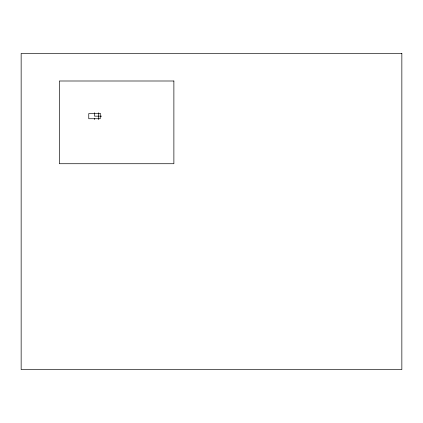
<?xml version="1.0" encoding="UTF-8"?>
<svg xmlns="http://www.w3.org/2000/svg" width="423" height="423" viewBox="0 0 423 423"><rect width="100%" height="100%" fill="white"/><g stroke="black" fill="none" stroke-linecap="round" stroke-linejoin="round"><path stroke-width="0.63" d="M99.003 116.156L94.493 116.156L94.493 112.772M99.733 116.156L101.647 116.156M98.459 112.772L98.459 119.54M94.493 118.414L94.493 119.54M401.85 53.42L21.15 53.42L21.15 369.58L401.85 369.58L401.85 53.42M173.879 80.999L59.331 80.999L59.331 163.727L173.879 163.727L173.879 80.999M100.225 113.576L88.761 113.576L88.761 118.736L100.225 118.736L100.225 113.576"/></g></svg>
